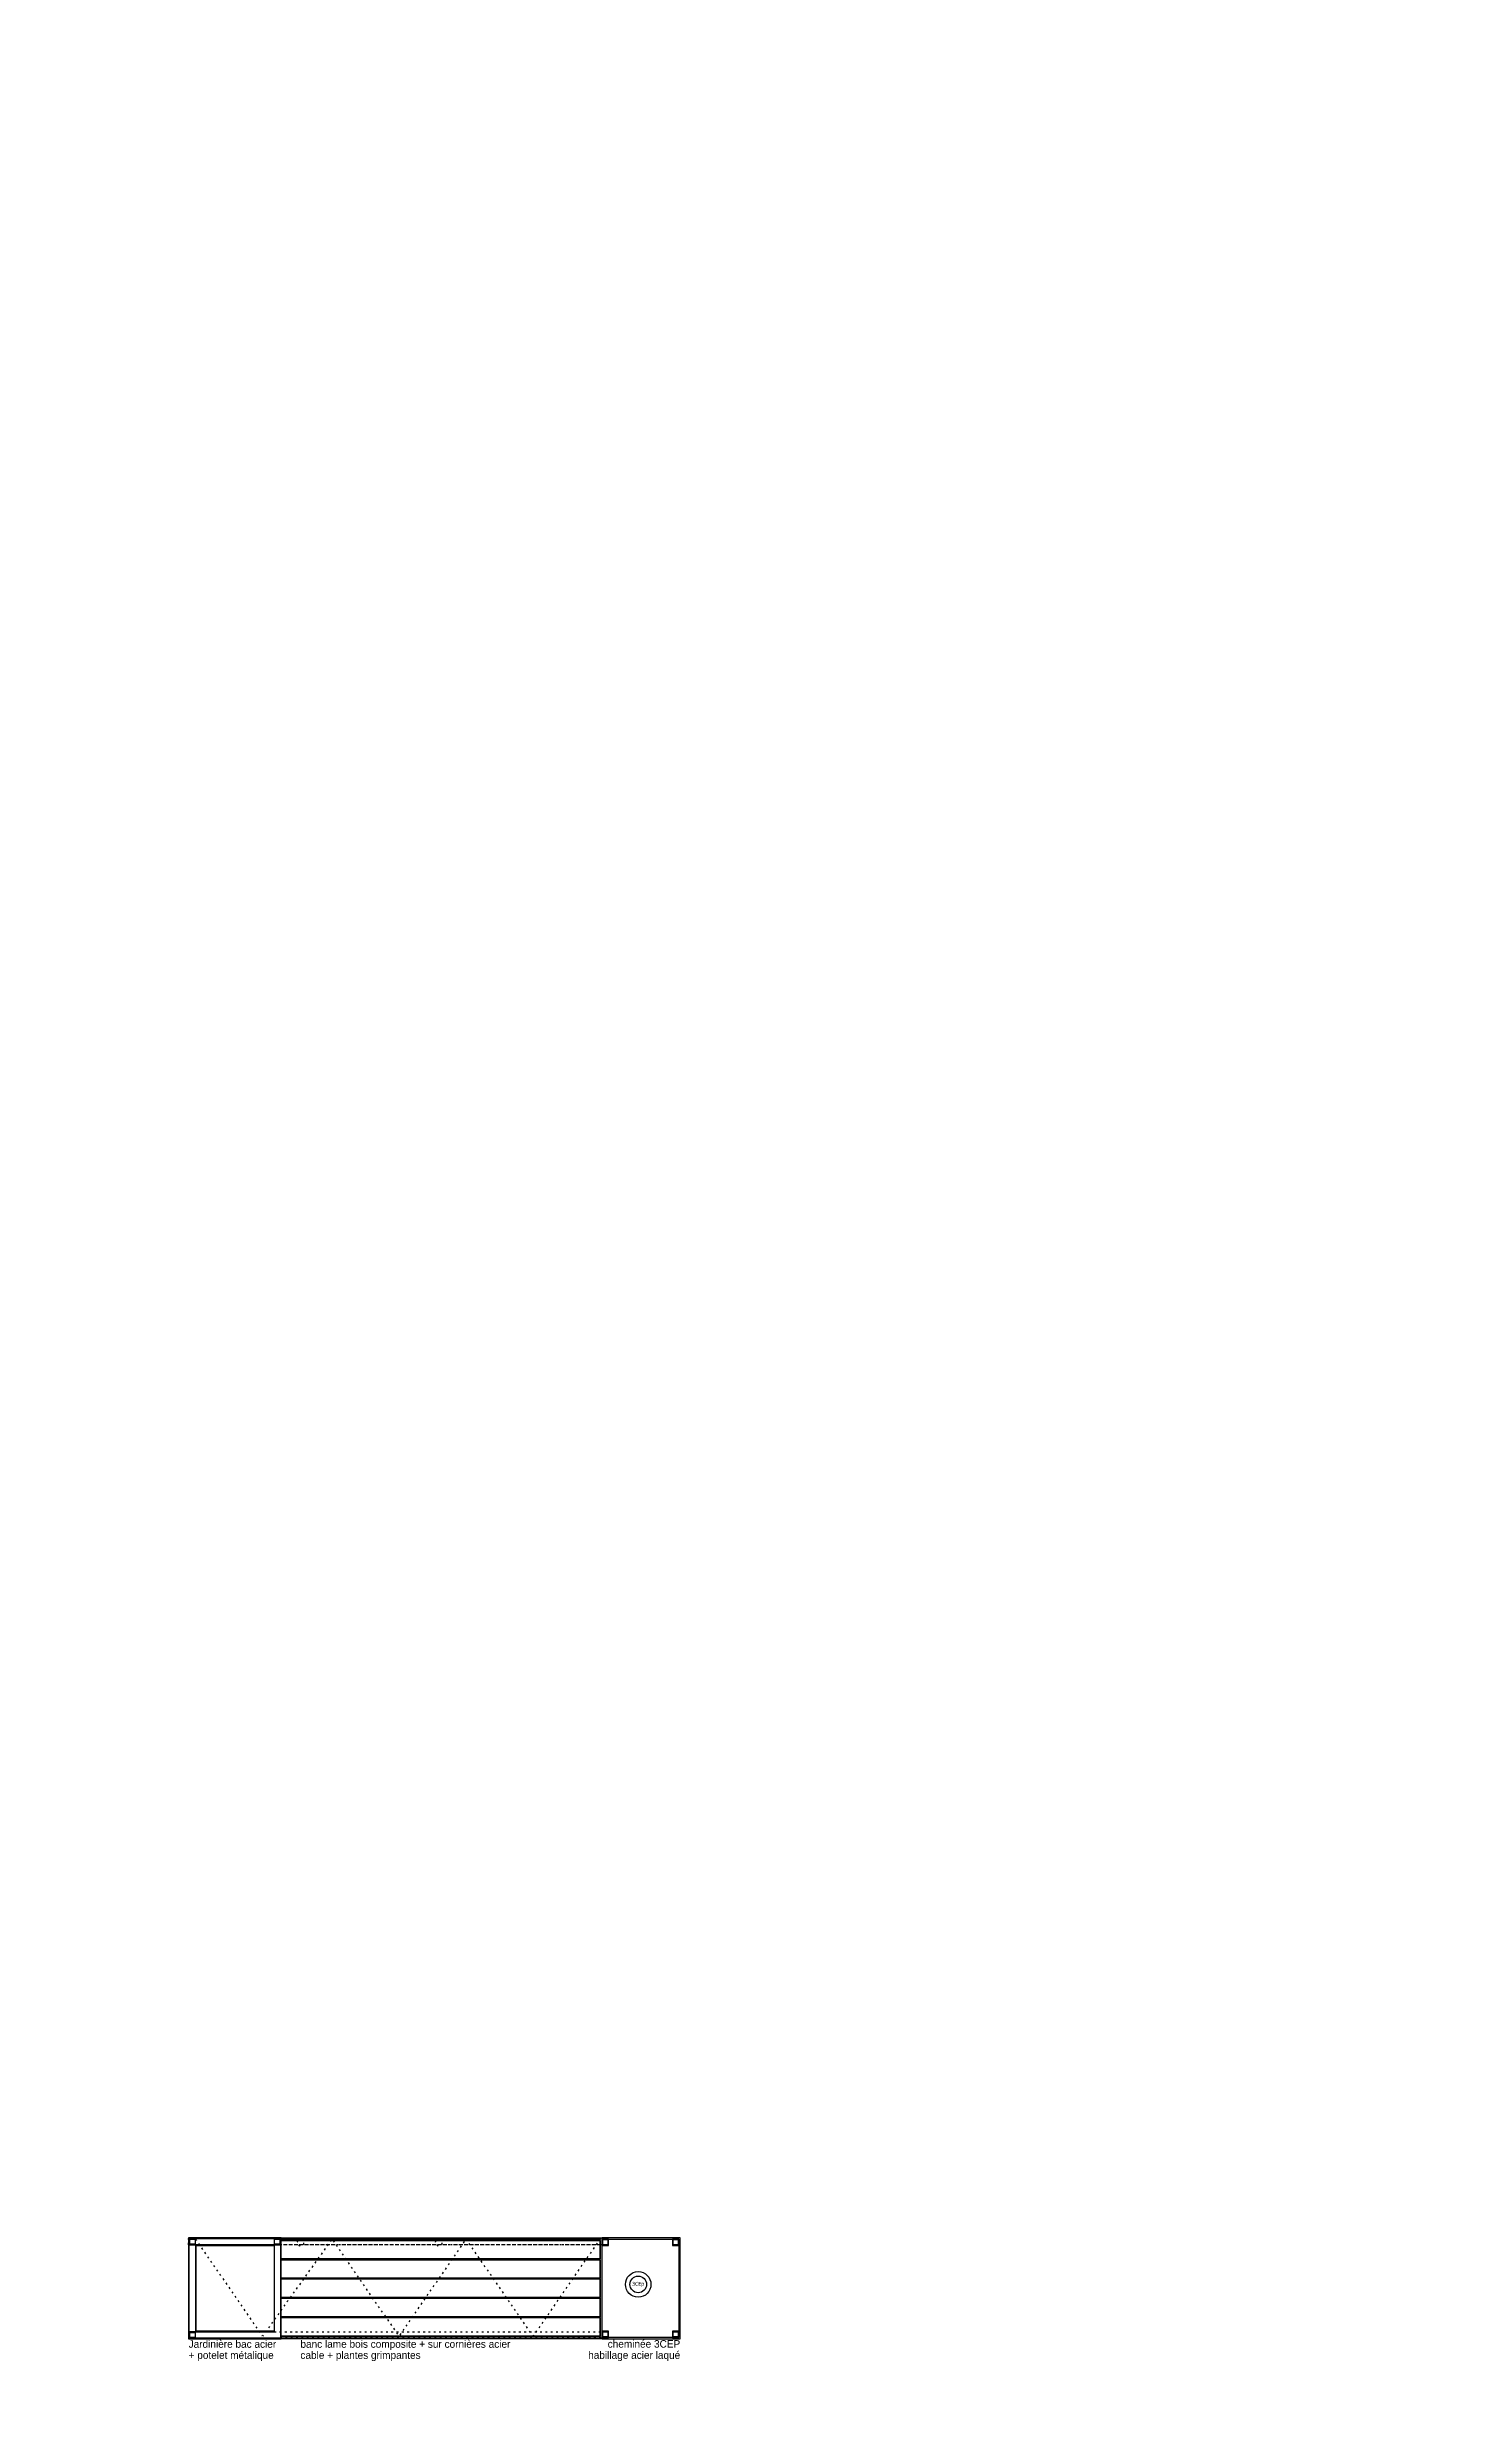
# Model space of a CAD drawing. Header units: centimetres. Extents: x 2501 to 22157, y -5565 to 9509.
# Drawn here: x 13273 to 14384, y 3885 to 5740 of the extents above; entities that cross this region are included whole.
import ezdxf

# ---------------------------------------------------------------- set-up
doc = ezdxf.new("R2010")
doc.units = ezdxf.units.CM
doc.linetypes.add('Style de ligne -18', pattern=[2.08328, 1.25, -0.41656, 0.13886, -0.27786])
doc.linetypes.add('Style de ligne -27', pattern=[0.164042, 0.054681, -0.109361])
for name, color, linetype in [('B Général', 252, 'Continuous'), ('C ANNOTATIONS-prestations', 252, 'Continuous'), ('prlm-CHAUFF', 30, 'Continuous')]:
    doc.layers.add(name, color=color, linetype=linetype)
doc.styles.add('Eurostile', font='')
doc.styles.add('prlm-chauff', font='trebucbi.ttf', dxfattribs={"height": 18})
doc.styles.get('Eurostile').set_extended_font_data('Eurostile')

# ---------------------------------------------------------------- blocks, each defined once
blk = doc.blocks.new('Groupe-198-1')
at = {"layer": 'B Général', "linetype": 'Continuous', "flags": 128}
for points in [[(123764.2, -122021.9), (123764.2, -121942.8), (123691.8, -121942.8), (123691.8, -122021.9)], [(123697.3, -121948.3), (123697.3, -121943.3), (123692.3, -121943.3), (123692.3, -121948.3)], [(123692.3, -121943.3), (123763.7, -121943.3), (123763.7, -122021.4), (123692.3, -122021.4)], [(123692.8, -121943.8), (123696.8, -121943.8), (123696.8, -121947.8), (123692.8, -121947.8)], [(123763.7, -121948.3), (123763.7, -121943.3), (123758.7, -121943.3), (123758.7, -121948.3)], [(123759.2, -121943.8), (123763.2, -121943.8), (123763.2, -121947.8), (123759.2, -121947.8)], [(123764.2, -121942.8), (124014.2, -121942.8), (124014.2, -121944.3), (123764.2, -121944.3)], [(123764.2, -121944.9), (124014.2, -121944.9), (124014.2, -121959.4), (123764.2, -121959.4)], [(124014.2, -121942.8), (124015.7, -121942.8), (124015.7, -122021.9), (124014.2, -122021.9)], [(124077, -122021.9), (124077, -121942.8), (124015.8, -121942.8), (124015.8, -121943.8), (124076, -121943.8), (124076, -122020.9), (124015.8, -122020.9), (124015.8, -122021.9)], [(124020.8, -121948.8), (124020.8, -121943.8), (124015.8, -121943.8), (124015.8, -121948.8)], [(124016.3, -121944.3), (124020.3, -121944.3), (124020.3, -121948.3), (124016.3, -121948.3)], [(124076, -121948.8), (124076, -121943.8), (124071, -121943.8), (124071, -121948.8)], [(124071.5, -121944.3), (124075.5, -121944.3), (124075.5, -121948.3), (124071.5, -121948.3)], [(123759.2, -122016.4), (123759.2, -121948.3), (123697.3, -121948.3), (123697.3, -122016.4)], [(123697.8, -122015.9), (123697.8, -121948.8), (123758.7, -121948.8), (123758.7, -122015.9)], [(123697.8, -121948.8), (123758.7, -121948.8), (123758.7, -122015.9), (123697.8, -122015.9)], [(123764.2, -121960), (124014.2, -121960), (124014.2, -121974.5), (123764.2, -121974.5)], [(123764.2, -121975.1), (124014.2, -121975.1), (124014.2, -121989.6), (123764.2, -121989.6)], [(123764.2, -121990.2), (124014.2, -121990.2), (124014.2, -122004.7), (123764.2, -122004.7)], [(123697.3, -122021.4), (123697.3, -122016.4), (123692.3, -122016.4), (123692.3, -122021.4)], [(123692.8, -122016.9), (123696.8, -122016.9), (123696.8, -122020.9), (123692.8, -122020.9)], [(123764.2, -122005.3), (124014.2, -122005.3), (124014.2, -122019.8), (123764.2, -122019.8)], [(124020.8, -122020.9), (124020.8, -122015.9), (124015.8, -122015.9), (124015.8, -122020.9)], [(124016.3, -122016.4), (124020.3, -122016.4), (124020.3, -122020.4), (124016.3, -122020.4)], [(124076, -122020.9), (124076, -122015.9), (124071, -122015.9), (124071, -122020.9)], [(124071.5, -122016.4), (124075.5, -122016.4), (124075.5, -122020.4), (124071.5, -122020.4)], [(123764.2, -122020.4), (124014.2, -122020.4), (124014.2, -122021.9), (123764.2, -122021.9)]]:
    blk.add_lwpolyline(points, close=True, dxfattribs=at)
at = {"layer": 'B Général', "linetype": 'Style de ligne -27', "ltscale": 25.4, "flags": 128}
for points in [[(123691.8, -121948.3), (123691.8, -121943.3), (124014.2, -121943.3), (124014.2, -121948.3)], [(123697.3, -121948.3), (123697.3, -121943.3), (124015.7, -121943.3), (124015.7, -121948.3)], [(123697.3, -122021.4), (123697.3, -122016.4), (124015.7, -122016.4), (124015.7, -122021.4)]]:
    blk.add_lwpolyline(points, close=True, dxfattribs=at)
blk.add_lwpolyline([(124014.2, -121943.7), (123961.7, -122019.8), (123909.2, -121943.7), (123856.7, -122019.8), (123804.2, -121943.7), (123749.8, -122019.8), (123697.3, -121943.7)], dxfattribs=at)
at = {"layer": 'B Général', "linetype": 'Style de ligne -27', "ltscale": 25.4}
for centre in [(123779.4, -121946.8), (123887.7, -121946.8)]:
    blk.add_circle(centre, 2.5, dxfattribs=at)
at = {"layer": 'C ANNOTATIONS-prestations', "char_height": 5.88, "line_spacing_factor": 0.894578, "style": 'Eurostile'}
for s, insert, width, attachment_point in [('Jardinière bac acier ', (123691.8, -122023.1), 81.75, 1), ('+ potelet métalique', (123691.8, -122031.8), 81.75, 1), ('cable + plantes grimpantes', (123779.4, -122031.8), 202, 1), ('banc lame bois composite + sur cornières acier', (123779.4, -122023.1), 202, 1), ('cheminée 3CEP \\Phabillage acier laqué', (124077, -122023), 79.822, 3)]:
    blk.add_mtext(s, dxfattribs=dict(at, insert=insert, width=width, attachment_point=attachment_point))
blk = doc.blocks.new('xi.3cep130-200')
at = {"layer": 'prlm-CHAUFF', "color": 0}
for radius in [10, 6.5]:
    blk.add_circle((0, 0), radius, dxfattribs=at)
at = {"layer": 'prlm-CHAUFF', "color": 0, "insert": (0, 0), "char_height": 3, "width": 9.782, "attachment_point": 5, "style": 'prlm-chauff'}
blk.add_mtext('3CEp', dxfattribs=at)

msp = doc.modelspace()

# ---------------------------------------------------------------- linework, layer by layer
at = {"layer": 'B Général', "linetype": 'Style de ligne -18', "lineweight": 50, "ltscale": 25.4}
msp.add_open_spline([(4176.46, 5442.268), (4369.672, 5480.305), (4562.883, 5518.342), (4903.036, 5519.771), (5243.188, 5521.2), (5979.862, 5524.644), (6716.536, 5528.089), (7278.196, 5527.681), (7839.856, 5527.273), (8021.336, 5527.044), (8202.816, 5526.815), (8808.176, 5525.356), (9413.535, 5523.896), (10716.351, 5525.293), (12019.166, 5526.69), (12242.597, 5526.219), (12466.029, 5525.748), (12816.588, 5520.962), (13167.148, 5516.176), (13202.673, 5616.323), (13238.199, 5716.47), (13267.888, 5802.201), (13297.577, 5887.932), (13327.266, 5973.663), (13356.956, 6059.395), (13408.406, 6207.964), (13459.856, 6356.533), (13477.006, 6406.056), (13494.156, 6455.579), (13528.564, 6560.212), (13562.972, 6664.845), (13573.344, 6696.386), (13583.716, 6727.928), (13599.145, 6774.844), (13614.573, 6821.761), (13678.898, 7117.445), (13743.224, 7413.129), (13957.444, 7453.65), (14171.664, 7494.171), (14164.331, 7534.454), (14156.998, 7574.738), (14190.699, 7584.189), (14224.399, 7593.639), (14227.546, 7586.876), (14230.693, 7580.113), (14293.316, 7599.076), (14355.939, 7618.039), (14360.336, 7603.518), (14364.733, 7588.998), (14537.195, 7591.453), (14709.721, 7640.319), (14664.801, 7789.364), (14619.881, 7938.41), (15047.101, 8062.384), (15474.322, 8186.358), (15686.72, 8247.996), (15899.118, 8309.635), (15904.181, 8311.166), (15909.244, 8312.698), (15908.246, 8315.995), (15907.249, 8319.292), (17672.664, 8849.185), (19438.079, 9379.077), (19648.946, 9442.842), (19859.814, 9506.606), (20255.35, 9309.74), (20650.886, 9112.874), (20960.83, 8222.926), (21270.775, 7332.978), (21180.205, 7304.155), (21089.635, 7275.333), (21163.082, 7017.584), (21236.529, 6759.834), (21251.591, 6763.9), (21266.653, 6767.967), (21275.663, 6734.59), (21284.674, 6701.213), (21269.902, 6697.225), (21255.13, 6693.238), (21270.029, 6638.047), (21284.928, 6582.856), (21291.188, 6584.546), (21297.447, 6586.236), (21305.995, 6495.046), (21402.881, 6506.774), (21487.346, 6527.117), (21571.811, 6547.461), (21569.541, 6559.077), (21567.271, 6570.694), (21604.983, 6578.638), (21642.694, 6586.582), (21649.991, 6549.244), (21657.287, 6511.906), (21652.493, 6510.896), (21647.699, 6509.886), (21807.598, 5746.172), (21967.496, 4982.457), (21977.291, 4938.62), (21987.086, 4894.782), (22015.78, 4743.898), (22044.474, 4593.013), (22063.498, 4473.154), (22082.523, 4353.295), (22101.178, 4237.725), (22119.832, 4122.156), (22124.345, 4087.384), (22128.858, 4052.612), (22138.67, 3933.295), (22148.483, 3813.978), (22152.899, 3687.239), (22157.316, 3560.501), (22156.076, 3368.858), (22154.837, 3177.215), (22152.199, 3078.787), (22149.562, 2980.358), (22145.456, 2863.605), (22141.35, 2746.851), (22132.85, 2586.185), (22124.349, 2425.518), (22087.732, 1950.646), (22051.116, 1475.773), (21993.933, 847.273), (21936.75, 218.773), (21915.729, 183.154), (21894.709, 147.536), (21213.23, 141.566), (20531.75, 135.597), (20529.704, 160.058), (20527.657, 184.52), (20322.852, 176.691), (20118.047, 168.862), (19882.166, 159.845), (19646.285, 150.828), (19256.888, 145.182), (18867.491, 139.536), (18773.401, -158.054), (18679.311, -455.644), (18604.53, -1398.289), (18529.749, -2340.935), (18635.053, -2777.585), (18740.357, -3214.234), (18588.756, -3295.853), (18437.156, -3377.471), (18384.511, -3407.387), (18331.865, -3437.302), (18280.613, -3484.556), (18229.362, -3531.809), (18125.267, -3688.349), (18021.173, -3844.888), (17973.144, -3961.195), (17925.114, -4077.502), (17903.66, -4188.267), (17882.205, -4299.032), (17853.831, -4428.724), (17825.458, -4558.416), (17795.321, -4816.052), (17765.184, -5073.687), (17828.426, -5320.212), (17891.667, -5566.736), (16164.839, -5333.52), (14438.011, -5100.304), (14043.046, -5030.624), (13648.082, -4960.944), (13506.144, -4936.079), (13364.206, -4911.213), (13220.848, -4883.357), (13077.49, -4855.501), (12791.937, -4799.706), (12506.383, -4743.912), (12128.349, -4679.679), (11750.314, -4615.447), (11530.967, -4571.296), (11311.619, -4527.146), (10549.503, -4375.437), (9787.387, -4223.728), (9847.498, -3981.593), (9907.609, -3739.459), (9806.225, -3461.39), (9704.841, -3183.322), (9715.187, -3083.784), (9725.532, -2984.247), (9824.047, -2441.958), (9922.562, -1899.67), (9651.72, -1701.167), (9380.878, -1502.664), (9447.608, -1104.825), (9514.339, -706.985), (9834.998, -611.033), (10155.657, -515.081), (10247.114, 11.583), (10338.572, 538.246), (10143.199, 564.034), (9947.826, 589.823), (9948.48, 594.78), (9949.134, 599.737), (9614.75, 638.685), (9280.365, 677.634), (8737.859, 744.574), (8195.353, 811.514), (7103.907, 948.262), (6012.462, 1085.009), (5516.207, 1145.917), (5019.951, 1206.825), (4567.057, 1262.265), (4114.163, 1317.705), (4102.18, 1307.409), (4090.197, 1297.113), (3869.944, 1322.11), (3649.69, 1347.106), (3455.22, 1370.405), (3260.751, 1393.703), (3258.524, 1373.559), (3256.298, 1353.416), (2884.962, 1399.248), (2513.626, 1445.079), (2816.189, 2481.825), (3118.751, 3518.57), (3122.583, 3517.421), (3126.415, 3516.272), (3182.803, 3704.332), (3239.191, 3892.391), (3244.935, 3911.549), (3250.679, 3930.706), (3342.693, 4248.166), (3434.706, 4565.625), (3504.837, 4748.285), (3574.967, 4930.944), (3700.503, 5086.554), (3826.038, 5242.164), (4001.249, 5342.216), (4176.46, 5442.268)], degree=2, knots=[0, 0, 0, 1, 1, 2, 2, 3, 3, 4, 4, 5, 5, 6, 6, 7, 7, 8, 8, 9, 9, 10, 10, 11, 11, 12, 12, 13, 13, 14, 14, 15, 15, 16, 16, 17, 17, 18, 18, 19, 19, 20, 20, 21, 21, 22, 22, 23, 23, 24, 24, 25, 25, 26, 26, 27, 27, 28, 28, 29, 29, 30, 30, 31, 31, 32, 32, 33, 33, 34, 34, 35, 35, 36, 36, 37, 37, 38, 38, 39, 39, 40, 40, 41, 41, 42, 42, 43, 43, 44, 44, 45, 45, 46, 46, 47, 47, 48, 48, 49, 49, 50, 50, 51, 51, 52, 52, 53, 53, 54, 54, 55, 55, 56, 56, 57, 57, 58, 58, 59, 59, 60, 60, 61, 61, 62, 62, 63, 63, 64, 64, 65, 65, 66, 66, 67, 67, 68, 68, 69, 69, 70, 70, 71, 71, 72, 72, 73, 73, 74, 74, 75, 75, 76, 76, 77, 77, 78, 78, 79, 79, 80, 80, 81, 81, 82, 82, 83, 83, 84, 84, 85, 85, 86, 86, 87, 87, 88, 88, 89, 89, 90, 90, 91, 91, 92, 92, 93, 93, 94, 94, 95, 95, 96, 96, 97, 97, 98, 98, 99, 99, 100, 100, 101, 101, 102, 102, 103, 103, 104, 104, 105, 105, 106, 106, 107, 107, 108, 108, 109, 109, 110, 110, 111, 111, 112, 112, 113, 113, 114, 114, 115, 115, 115], dxfattribs=at)

# ---------------------------------------------------------------- block references
at = {"layer": 'B Général'}
for name, p in [('Groupe-198-1', (-110308.095, 125967.714)), ('xi.3cep130-200', (13736, 3988.354))]:
    msp.add_blockref(name, p, dxfattribs=at)

doc.saveas('drawing.dxf')
